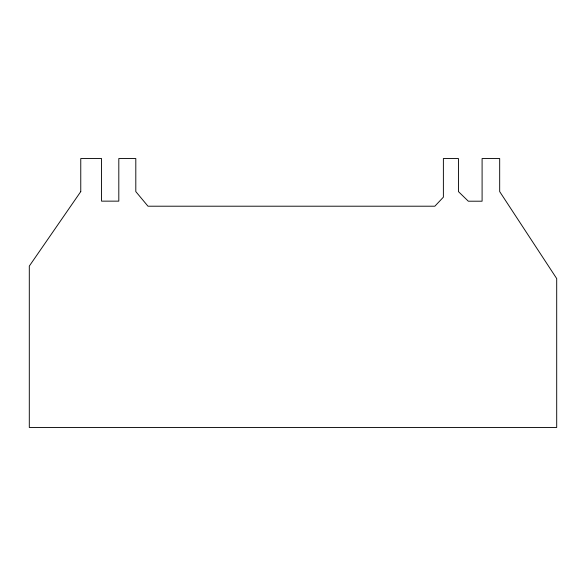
<?xml version="1.0" encoding="UTF-8"?>
<svg xmlns="http://www.w3.org/2000/svg" width="586" height="586" viewBox="0 0 586 586"><rect width="100%" height="100%" fill="white"/><g stroke="black" fill="none" stroke-linecap="round" stroke-linejoin="round"><path stroke-width="0.88" d="M80.765 191.593L29.3 266.088L29.3 427.465L556.7 427.465L556.7 278.577L499.682 191.593L499.682 158.535L482.095 158.535L482.095 201.203L468.317 201.203L458.435 191.593L458.435 158.535L443.382 158.535L443.382 197.167L434.849 206.206L147.987 206.206L135.806 191.593L135.806 158.535L118.811 158.535L118.811 201.145L101.561 201.145L101.561 158.535L80.765 158.535L80.765 191.593"/></g></svg>
